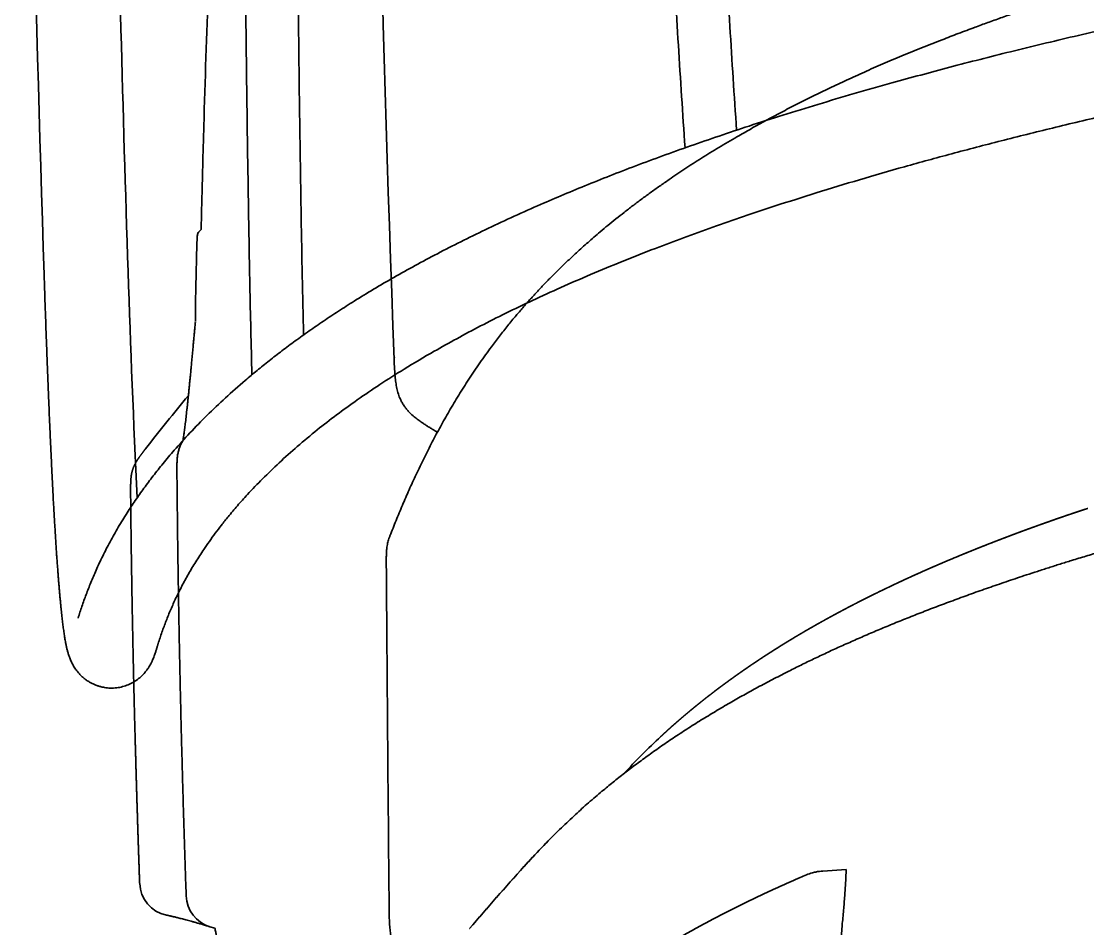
# Model space of a CAD drawing. Header units: millimetres. Extents: x 120 to 10915, y 515 to 8014.
# Drawn here: x 533.8 to 635.3, y 4855.1 to 4941.4 of the extents above; entities that cross this region are included whole.
import ezdxf

# ---------------------------------------------------------------- set-up
doc = ezdxf.new("R2010")
doc.units = ezdxf.units.MM
doc.layers.get('0').update_dxf_attribs({"lineweight": 13})
doc.layers.add('206_Cab_side_and_top_view', color=7, linetype='Continuous', lineweight=13)

# ---------------------------------------------------------------- blocks, each defined once
blk = doc.blocks.new('2454955')
at = {"layer": '206_Cab_side_and_top_view', "color": 3, "lineweight": 35}
blk.add_line((612.33, 960.71), (610.11, 960.57), dxfattribs=at)
for centre, radius, start, end in [((636.92, 911.41), 74.23, 134.3071, 138.0919), ((791.65, 771.28), 282.98, 137.9024, 139.492), ((4038.32, 634.16), 3441.38, 174.64416, 175.07941)]:
    blk.add_arc(centre, radius, start, end, dxfattribs=at)
for points, knots in [([(669.17, 998.81), (668.43, 998.66), (666.98, 998.37), (664.66, 997.89), (662.22, 997.38), (659.66, 996.82), (657.15, 996.26), (654.7, 995.7), (652.31, 995.13), (649.97, 994.56), (647.69, 993.99), (645.67, 993.47), (643.9, 993), (642.38, 992.59), (640.88, 992.18), (639.42, 991.77), (637.98, 991.36), (636.56, 990.94), (635.17, 990.53), (633.89, 990.14), (632.71, 989.77), (631.62, 989.43), (630.56, 989.08), (629.85, 988.85), (629.5, 988.74)], [0, 0, 0, 0, 2.266869, 4.438407, 7.118581, 9.73878, 12.305329, 14.817866, 17.276618, 19.684799, 22.039001, 24.34248, 25.942933, 27.518061, 29.067993, 30.592887, 32.091452, 33.565364, 35.014867, 36.440239, 37.591888, 38.727652, 39.847726, 40.952316, 40.952316, 40.952316, 40.952316]), ([(598.55, 974.94), (599, 975.21), (599.91, 975.77), (601.26, 976.56), (602.6, 977.32), (603.94, 978.06), (605.33, 978.79), (606.65, 979.47), (607.91, 980.1), (609.1, 980.68), (610.31, 981.25), (611.56, 981.83), (612.85, 982.4), (614.17, 982.98), (615.52, 983.56), (616.91, 984.13), (618.35, 984.71), (619.82, 985.29), (621.33, 985.86), (622.88, 986.44), (624.47, 987.02), (626.11, 987.59), (627.79, 988.17), (628.93, 988.55), (629.5, 988.74)], [0, 0, 0, 0, 1.580403, 3.206329, 4.693595, 6.220566, 7.788993, 9.400698, 10.688413, 12.004553, 13.350059, 14.725888, 16.133013, 17.572422, 19.045115, 20.552101, 22.094439, 23.673113, 25.289153, 26.943591, 28.638422, 30.373704, 32.150465, 33.969724, 33.969724, 33.969724, 33.969724]), ([(585.07, 964.52), (585.29, 964.74), (585.74, 965.17), (586.4, 965.78), (587.04, 966.37), (587.67, 966.93), (588.31, 967.49), (588.92, 968.01), (589.49, 968.48), (590.02, 968.91), (590.56, 969.35), (591.11, 969.78), (591.67, 970.21), (592.24, 970.64), (592.82, 971.07), (593.41, 971.5), (594.01, 971.93), (594.62, 972.36), (595.24, 972.79), (595.88, 973.22), (596.53, 973.65), (597.19, 974.08), (597.86, 974.51), (598.32, 974.79), (598.55, 974.94)], [0, 0, 0, 0, 0.930145, 1.864264, 2.697898, 3.54251, 4.391505, 5.252448, 5.930135, 6.615636, 7.3062, 8.005067, 8.70957, 9.422884, 10.145261, 10.876958, 11.615132, 12.363173, 13.121355, 13.889959, 14.667093, 15.45524, 16.2547, 17.065778, 17.065778, 17.065778, 17.065778]), ([(607.96, 959.96), (608.16, 960.05), (608.55, 960.22), (609, 960.36), (609.3, 960.45), (609.52, 960.49), (609.78, 960.54), (610.01, 960.56), (610.11, 960.57)], [0, 0, 0, 0, 0.644264, 1.256361, 1.440672, 1.569144, 1.93519, 2.242091, 2.242091, 2.242091, 2.242091]), ([(612.33, 960.71), (612.33, 960.69), (612.33, 960.48), (612.32, 960.06), (612.29, 959.47), (612.25, 958.84), (612.21, 958.2), (612.15, 957.53), (612.09, 956.84), (612.03, 956.12), (611.98, 955.63), (611.96, 955.38)], [1.993592, 1.993592, 1.993592, 1.993592, 2.05649, 2.632321, 3.231438, 3.853794, 4.499923, 5.170431, 5.866374, 6.588965, 7.339601, 7.339601, 7.339601, 7.339601]), ([(607.96, 959.96), (607.39, 959.71), (606.26, 959.21), (604.59, 958.44), (603, 957.68), (601.46, 956.92), (599.97, 956.16), (598.54, 955.4), (597.17, 954.64), (595.84, 953.89), (594.57, 953.13), (593.34, 952.38), (592.15, 951.63), (591.38, 951.12), (591, 950.87)], [0, 0, 0, 0, 1.887333, 3.714855, 5.485909, 7.202302, 8.868817, 10.485438, 12.055199, 13.579641, 15.062554, 16.504338, 17.907533, 19.273544, 19.273544, 19.273544, 19.273544])]:
    blk.add_open_spline(points, degree=3, knots=knots, dxfattribs=at)
blk = doc.blocks.new('2458030')
at = {"layer": '206_Cab_side_and_top_view', "color": 3, "lineweight": 35}
for p, q in [((550.93, 1021.59), (550.73, 1021.37)), ((550.73, 1021.38), (550.73, 1021.37)), ((550.56, 1020.74), (550.54, 1020.22)), ((550.56, 1020.73), (550.54, 1020.22)), ((550.57, 1020.9), (550.56, 1020.74)), ((550.57, 1020.89), (550.56, 1020.73)), ((550.56, 1020.74), (550.56, 1020.73)), ((550.57, 1020.9), (550.57, 1020.89)), ((573.43, 1002.3), (573.05, 1002.54)), ((635.11, 995), (635.32, 995.07)), ((635.32, 995.07), (635.33, 995.07)), ((547.64, 956.38), (547.64, 956.38)), ((547.64, 956.38), (547.65, 956.38)), ((551.62, 955.32), (551.7, 955.29)), ((551.62, 955.32), (551.69, 955.29)), ((551.77, 955.27), (551.68, 955.3)), ((551.79, 955.26), (551.77, 955.27)), ((552.26, 955.12), (551.77, 955.27)), ((552.26, 955.12), (551.77, 955.27)), ((576.5, 955.09), (576.51, 955.1))]:
    blk.add_line(p, q, dxfattribs=at)
blk.add_lwpolyline([(568.57, 989.88, 0.000607), (568.84, 957.11)], format="xyb", dxfattribs=at)
for centre, radius, start, end in [((3388.4, 1117.08), 2821.14, 178.05335, 182.19062), ((1684.66, 1000.27), 1133.89, 177.10312, 178.42532), ((551.09, 1021.03), 0.5, 135.9019, 177.9317), ((828.33, 1011.02), 277.94, 178.1034, 179.6214), ((828.38, 1011.02), 277.99, 178.1035, 179.6212), ((569.99, 1009.23), 0.677, 159.7344, 179.0158), ((685.67, 892.18), 177.17, 140.1111, 142.2105), ((576, 1007.24), 5.55, 237.9382, 242.4547), ((637.75, 926.9), 63.34, 132.7986, 137.3661), ((637.02, 911.3), 74.38, 134.3089, 138.0889), ((791.66, 771.27), 283, 137.9028, 139.4881), ((548.29, 959.51), 3.2, 182.0213, 258.3618), ((552.7, 958.31), 3.18, 181.965, 252.922), ((552.7, 958.31), 3.18, 181.9684, 252.9222)]:
    blk.add_arc(centre, radius, start, end, dxfattribs=at)
for points, degree, knots in [([(624.61, 1040.84), (625.01, 1040.99), (625.82, 1041.29), (627.05, 1041.73), (628.31, 1042.17), (629.59, 1042.6), (630.9, 1043.04), (632.23, 1043.48), (633.58, 1043.92), (634.86, 1044.32), (636.04, 1044.69), (637.13, 1045.02), (638.23, 1045.35), (639.35, 1045.68), (640.49, 1046.01), (641.64, 1046.34), (642.81, 1046.67), (644.1, 1047.03), (645.51, 1047.41), (647.2, 1047.86), (649.09, 1048.36), (651.18, 1048.89), (653.37, 1049.43), (654.86, 1049.79), (655.63, 1049.97)], 3, [0, 0, 0, 0, 1.284459, 2.590969, 3.921171, 5.274171, 6.651366, 8.05206, 9.478581, 10.929236, 12.052321, 13.189729, 14.343484, 15.511781, 16.696168, 17.895291, 19.111699, 20.342996, 21.902666, 23.489232, 25.597381, 27.757352, 29.977073, 32.35541, 32.35541, 32.35541, 32.35541]), ([(586.66, 1019.39), (586.84, 1019.55), (587.21, 1019.89), (587.77, 1020.38), (588.34, 1020.88), (588.97, 1021.42), (589.67, 1022), (590.43, 1022.62), (591.22, 1023.23), (592.02, 1023.86), (592.85, 1024.48), (593.7, 1025.1), (594.58, 1025.73), (595.43, 1026.31), (596.23, 1026.86), (596.99, 1027.37), (597.77, 1027.87), (598.57, 1028.38), (599.38, 1028.89), (600.22, 1029.4), (601.08, 1029.91), (602.1, 1030.52), (603.31, 1031.2), (604.71, 1031.98), (606.16, 1032.75), (607.65, 1033.52), (609.19, 1034.29), (610.77, 1035.06), (612.4, 1035.82), (614.09, 1036.59), (615.84, 1037.36), (617.66, 1038.12), (619.54, 1038.89), (621.33, 1039.6), (623.03, 1040.25), (624.08, 1040.65), (624.61, 1040.84)], 3, [0, 0, 0, 0, 0.738198, 1.486236, 2.244447, 3.01317, 3.976805, 4.957672, 5.956474, 6.973938, 8.010816, 9.067883, 10.145942, 11.245818, 12.145244, 13.05975, 13.9898, 14.935868, 15.89844, 16.878012, 17.875089, 18.890188, 20.446131, 22.045543, 23.690294, 25.382303, 27.085342, 28.837366, 30.64031, 32.496156, 34.408179, 36.377204, 38.407169, 40.498418, 42.161433, 43.863528, 43.863528, 43.863528, 43.863528]), ([(550.93, 1021.59), (550.95, 1022), (550.97, 1022.88), (551.01, 1024.28), (551.05, 1025.84), (551.09, 1027.56), (551.14, 1029.44), (551.18, 1030.74), (551.2, 1031.43)], 3, [0, 0, 0, 0, 1.24733, 2.63298, 4.207514, 5.92143, 7.789507, 9.83988, 9.83988, 9.83988, 9.83988]), ([(550.73, 1021.37), (550.72, 1021.37), (550.71, 1021.36), (550.7, 1021.34), (550.68, 1021.32), (550.67, 1021.3), (550.66, 1021.28), (550.64, 1021.26), (550.63, 1021.24), (550.62, 1021.22), (550.62, 1021.2), (550.61, 1021.18), (550.6, 1021.16), (550.6, 1021.14), (550.59, 1021.12), (550.59, 1021.09), (550.58, 1021.01), (550.57, 1020.95), (550.57, 1020.9)], 3, [0, 0, 0, 0, 0.0233987, 0.0467561, 0.0701611, 0.0935393, 0.1170423, 0.1406055, 0.1643286, 0.1882135, 0.2040869, 0.2245872, 0.2455115, 0.2671598, 0.2899374, 0.3226887, 0.3665065, 0.5088522, 0.5088522, 0.5088522, 0.5088522]), ([(550.59, 1021.05), (550.59, 1021.05), (550.59, 1021.05), (550.59, 1021.05), (550.59, 1021.05), (550.59, 1021.05), (550.59, 1021.05), (550.59, 1021.05), (550.59, 1021.04), (550.59, 1021.04), (550.58, 1021.04), (550.58, 1021.04), (550.58, 1021.04), (550.58, 1021.04), (550.58, 1021.04), (550.58, 1021.03), (550.58, 1021.03), (550.58, 1021.03), (550.58, 1021.03), (550.58, 1021.02), (550.58, 1021.02), (550.58, 1021.02), (550.58, 1021.02), (550.58, 1021.02), (550.58, 1021.01), (550.58, 1021), (550.58, 1020.99), (550.57, 1020.98), (550.57, 1020.95), (550.57, 1020.93), (550.57, 1020.92), (550.57, 1020.9), (550.57, 1020.89)], 5, [0, 0, 0, 0, 0, 0, 0.0126765, 0.0126765, 0.0126765, 0.0178048, 0.0178048, 0.0178048, 0.0257285, 0.0257285, 0.0257285, 0.0344715, 0.0344715, 0.0344715, 0.0447628, 0.0447628, 0.0447628, 0.0511805, 0.0511805, 0.0511805, 0.0575982, 0.0575982, 0.0575982, 0.0660754, 0.0660754, 0.0660754, 0.1268048, 0.1268048, 0.1268048, 0.1882995, 0.1882995, 0.1882995, 0.1882995, 0.1882995, 0.1882995]), ([(578.58, 1010.44), (578.7, 1010.61), (578.96, 1010.95), (579.35, 1011.46), (579.74, 1011.97), (580.14, 1012.46), (580.53, 1012.94), (580.89, 1013.38), (581.24, 1013.78), (581.56, 1014.15), (581.88, 1014.52), (582.21, 1014.9), (582.55, 1015.27), (582.89, 1015.64), (583.24, 1016.02), (583.6, 1016.39), (583.96, 1016.77), (584.33, 1017.14), (584.7, 1017.51), (585.08, 1017.89), (585.47, 1018.26), (585.86, 1018.64), (586.26, 1019.01), (586.53, 1019.26), (586.66, 1019.39)], 3, [0, 0, 0, 0, 0.633585, 1.272409, 1.91686, 2.567271, 3.169709, 3.777572, 4.265357, 4.756766, 5.251869, 5.750738, 6.254208, 6.76158, 7.272928, 7.788332, 8.308489, 8.832891, 9.361654, 9.89491, 10.432812, 10.975538, 11.523291, 12.076305, 12.076305, 12.076305, 12.076305]), ([(550.4, 1012.8), (550.38, 1012.65), (550.35, 1012.35), (550.31, 1011.9), (550.27, 1011.45), (550.23, 1011.01), (550.19, 1010.58), (550.15, 1010.15), (550.11, 1009.73), (550.07, 1009.31), (550.03, 1008.89), (549.99, 1008.48), (549.96, 1008.08), (549.92, 1007.69), (549.88, 1007.3), (549.84, 1006.91), (549.8, 1006.53), (549.77, 1006.16), (549.73, 1005.8), (549.69, 1005.44), (549.66, 1005.09), (549.62, 1004.75), (549.6, 1004.52), (549.58, 1004.41)], 3, [0, 0, 0, 0, 0.45509, 0.905673, 1.351645, 1.792906, 2.229368, 2.660836, 3.086532, 3.507299, 3.92295, 4.332914, 4.736451, 5.134832, 5.527802, 5.91359, 6.292316, 6.665597, 7.033134, 7.391777, 7.743674, 8.089579, 8.429308, 8.429308, 8.429308, 8.429308]), ([(568.92, 992.47), (569.11, 992.95), (569.5, 993.92), (570.1, 995.38), (570.74, 996.84), (571.42, 998.33), (572.16, 999.85), (572.92, 1001.37), (573.72, 1002.85), (574.56, 1004.34), (575.46, 1005.84), (576.43, 1007.38), (577.47, 1008.92), (578.2, 1009.93), (578.58, 1010.44)], 3, [0, 0, 0, 0, 1.559545, 3.133188, 4.72977, 6.346507, 8.054361, 9.792479, 11.438614, 13.114871, 14.895619, 16.712353, 18.567773, 20.465491, 20.465491, 20.465491, 20.465491]), ([(573.06, 1002.54), (572.97, 1002.59), (572.78, 1002.71), (572.49, 1002.89), (572.18, 1003.09), (571.85, 1003.31), (571.49, 1003.57), (571.1, 1003.88), (570.76, 1004.2), (570.5, 1004.5), (570.29, 1004.76), (570.11, 1005.06), (569.94, 1005.37), (569.78, 1005.75), (569.63, 1006.22), (569.51, 1006.77), (569.43, 1007.35), (569.37, 1007.96), (569.34, 1008.6), (569.32, 1009.02), (569.31, 1009.24)], 3, [0, 0, 0, 0, 0.318277, 0.662096, 1.026979, 1.413019, 1.860821, 2.35451, 2.921926, 3.229952, 3.552879, 3.92847, 4.268869, 4.622558, 5.160934, 5.73167, 6.318628, 6.935762, 7.568439, 8.216893, 8.216893, 8.216893, 8.216893]), ([(549.58, 1004.41), (549.56, 1004.18), (549.51, 1003.76), (549.44, 1003.15), (549.37, 1002.61), (549.31, 1002.14), (549.25, 1001.78), (549.22, 1001.58), (549.2, 1001.51)], 3, [0, 0, 0, 0, 0.674011, 1.290454, 1.838477, 2.303137, 2.703089, 2.925188, 2.925188, 2.925188, 2.925188]), ([(549.2, 1001.51), (549.14, 1001.4), (549.02, 1001.18), (548.88, 1000.85), (548.78, 1000.51), (548.7, 1000.15), (548.66, 999.77), (548.64, 999.35), (548.64, 998.9), (548.64, 998.58), (548.64, 998.41)], 3, [0.000389, 0.000389, 0.000389, 0.000389, 0.378468, 0.735221, 1.085727, 1.443939, 1.824188, 2.237892, 2.692874, 3.193336, 3.193336, 3.193336, 3.193336]), ([(544.23, 996.48), (544.23, 996.8), (544.23, 997.11), (544.23, 997.44), (544.25, 998), (544.35, 998.55), (544.42, 998.78), (544.61, 999.25), (544.87, 999.69), (545.03, 999.91), (545.25, 1000.21), (545.47, 1000.5), (545.53, 1000.58), (545.6, 1000.67), (545.66, 1000.75)], 5, [0, 0, 0, 0, 0, 0, 1.613588, 1.613588, 1.613588, 2.873977, 2.873977, 2.873977, 4.236162, 4.236162, 4.236162, 4.755574, 4.755574, 4.755574, 4.755574, 4.755574, 4.755574]), ([(545.09, 959.4), (544.98, 962.52), (544.88, 965.64), (544.78, 968.76), (544.7, 971.92), (544.61, 975.09), (544.61, 975.13), (544.5, 979.43), (544.41, 983.72), (544.33, 987.97), (544.27, 992.23), (544.23, 996.48)], 5, [0, 0, 0, 0, 0, 0, 15.687867, 15.687867, 15.687867, 15.910846, 15.910846, 15.910846, 37.272193, 37.272193, 37.272193, 37.272193, 37.272193, 37.272193]), ([(635.11, 995), (635.06, 994.98), (635, 994.96), (634.94, 994.94), (634.83, 994.9), (634.72, 994.87), (634.66, 994.85), (634.55, 994.81), (634.43, 994.77), (634.37, 994.75), (634.26, 994.71), (634.15, 994.68), (634.09, 994.66), (633.98, 994.62), (633.87, 994.58), (633.81, 994.56), (633.7, 994.52), (633.58, 994.48), (633.53, 994.47), (633.41, 994.43), (633.3, 994.39), (633.24, 994.37), (633.13, 994.33), (633.01, 994.29), (632.96, 994.27), (632.85, 994.23), (632.73, 994.19), (632.68, 994.17), (632.57, 994.14), (632.45, 994.1), (632.4, 994.08), (632.28, 994.04), (632.17, 994), (632.12, 993.98), (632, 993.94), (631.88, 993.9), (631.84, 993.88), (631.72, 993.84), (631.61, 993.8), (631.55, 993.78), (631.44, 993.74), (631.33, 993.7), (631.27, 993.68), (631.15, 993.64), (631.04, 993.6), (630.99, 993.58), (630.87, 993.54), (630.76, 993.5), (630.71, 993.48), (630.58, 993.44), (630.46, 993.39), (630.37, 993.36), (630.24, 993.31), (630.1, 993.26), (630.03, 993.24), (629.89, 993.19), (629.75, 993.13), (629.67, 993.11), (629.53, 993.06), (629.39, 993), (629.32, 992.98), (629.18, 992.93), (629.04, 992.88), (628.97, 992.85), (628.83, 992.8), (628.69, 992.75), (628.62, 992.72), (628.48, 992.67), (628.34, 992.61), (628.27, 992.59), (628.13, 992.54), (627.99, 992.48), (627.92, 992.46), (627.78, 992.4), (627.64, 992.35), (627.56, 992.32), (627.43, 992.27), (627.29, 992.22), (627.21, 992.19), (627.07, 992.13), (626.93, 992.08), (626.86, 992.06), (626.72, 992), (626.57, 991.94), (626.53, 991.93), (626.38, 991.87), (626.23, 991.81), (626.16, 991.78), (626.02, 991.73), (625.88, 991.68), (625.81, 991.65), (625.68, 991.59), (625.54, 991.54), (625.47, 991.51), (625.33, 991.46), (625.19, 991.4), (625.12, 991.37), (624.98, 991.32), (624.85, 991.27), (624.78, 991.24), (624.65, 991.19), (624.52, 991.13), (624.46, 991.11), (624.33, 991.06), (624.2, 991), (624.13, 990.98), (624, 990.92), (623.87, 990.87), (623.81, 990.85), (623.67, 990.79), (623.55, 990.74), (623.48, 990.71), (623.35, 990.66), (623.22, 990.61), (623.16, 990.58), (623.03, 990.52), (622.9, 990.47), (622.83, 990.44), (622.7, 990.39), (622.57, 990.34), (622.51, 990.31), (622.38, 990.25), (622.25, 990.2), (622.18, 990.17), (622.05, 990.12), (621.92, 990.06), (621.86, 990.04), (621.73, 989.98), (621.6, 989.93), (621.54, 989.9), (621.41, 989.84), (621.28, 989.79), (621.21, 989.76), (621.09, 989.71), (620.96, 989.65), (620.89, 989.62), (620.76, 989.56), (620.62, 989.51), (620.58, 989.49), (620.45, 989.43), (620.31, 989.37), (620.25, 989.34), (620.12, 989.29), (619.99, 989.23), (619.93, 989.2), (619.8, 989.15), (619.68, 989.09), (619.62, 989.07), (619.5, 989.01), (619.39, 988.96), (619.33, 988.93), (619.21, 988.88), (619.09, 988.83), (619.03, 988.8), (618.92, 988.75), (618.8, 988.7), (618.74, 988.67), (618.62, 988.62), (618.51, 988.56), (618.45, 988.54), (618.33, 988.48), (618.22, 988.43), (618.15, 988.4), (618.04, 988.35), (617.92, 988.3), (617.86, 988.27), (617.75, 988.21), (617.63, 988.16), (617.57, 988.13), (617.45, 988.08), (617.34, 988.02), (617.28, 988), (617.16, 987.94), (617.05, 987.89), (616.99, 987.86), (616.87, 987.81), (616.75, 987.75), (616.7, 987.72), (616.58, 987.67), (616.46, 987.61), (616.41, 987.58), (616.29, 987.53), (616.18, 987.47), (616.11, 987.45), (616, 987.39), (615.89, 987.34), (615.82, 987.3), (615.71, 987.25), (615.59, 987.19), (615.54, 987.17), (615.42, 987.11), (615.31, 987.05), (615.25, 987.02), (615.14, 986.97), (615.03, 986.92), (614.98, 986.89), (614.88, 986.85), (614.78, 986.8), (614.73, 986.77), (614.63, 986.72), (614.53, 986.67), (614.48, 986.65), (614.38, 986.6), (614.28, 986.55), (614.23, 986.52), (614.14, 986.47), (614.04, 986.42), (613.98, 986.39), (613.88, 986.34), (613.78, 986.29), (613.74, 986.27), (613.64, 986.22), (613.53, 986.17), (613.49, 986.15), (613.39, 986.09), (613.29, 986.04), (613.24, 986.02), (613.14, 985.97), (613.04, 985.91), (612.99, 985.89), (612.89, 985.84), (612.79, 985.79), (612.75, 985.76), (612.65, 985.71), (612.55, 985.66), (612.49, 985.63), (612.4, 985.58), (612.3, 985.53), (612.25, 985.5), (612.15, 985.45), (612.06, 985.4), (612, 985.37), (611.91, 985.32), (611.81, 985.27), (611.76, 985.24), (611.66, 985.19), (611.56, 985.14), (611.51, 985.11), (611.42, 985.06), (611.32, 985), (611.27, 984.98), (611.17, 984.92), (611.07, 984.87), (611.01, 984.84), (610.91, 984.78), (610.81, 984.73), (610.75, 984.7), (610.65, 984.64), (610.55, 984.58), (610.49, 984.56), (610.39, 984.5), (610.29, 984.44), (610.24, 984.41), (610.13, 984.35), (610.03, 984.3), (609.98, 984.27), (609.87, 984.21), (609.77, 984.15), (609.72, 984.12), (609.61, 984.07), (609.51, 984.01), (609.46, 983.98), (609.36, 983.92), (609.25, 983.86), (609.2, 983.83), (609.1, 983.77), (608.99, 983.71), (608.95, 983.69), (608.85, 983.63), (608.74, 983.57), (608.68, 983.53), (608.58, 983.48), (608.48, 983.42), (608.43, 983.39), (608.33, 983.33), (608.23, 983.27), (608.18, 983.24), (608.08, 983.18), (607.97, 983.12), (607.92, 983.09), (607.82, 983.03), (607.72, 982.97), (607.67, 982.94), (607.56, 982.88), (607.46, 982.82), (607.41, 982.78), (607.31, 982.72), (607.21, 982.66), (607.16, 982.63), (607.06, 982.57), (606.96, 982.52), (606.91, 982.48), (606.82, 982.43), (606.73, 982.37), (606.68, 982.34), (606.59, 982.29), (606.49, 982.23), (606.45, 982.2), (606.35, 982.14), (606.26, 982.08), (606.21, 982.06), (606.12, 982), (606.03, 981.94), (605.98, 981.91), (605.89, 981.85), (605.8, 981.79), (605.75, 981.76), (605.66, 981.71), (605.57, 981.65), (605.52, 981.62), (605.42, 981.56), (605.33, 981.5), (605.29, 981.47), (605.2, 981.41), (605.1, 981.35), (605.05, 981.32), (604.96, 981.26), (604.88, 981.21), (604.82, 981.17), (604.73, 981.11), (604.64, 981.06), (604.59, 981.03), (604.5, 980.97), (604.41, 980.91), (604.36, 980.87), (604.27, 980.81), (604.18, 980.76), (604.14, 980.73), (604.04, 980.66), (603.95, 980.6), (603.91, 980.57), (603.82, 980.51), (603.73, 980.45), (603.68, 980.42), (603.59, 980.36), (603.5, 980.3), (603.45, 980.27), (603.36, 980.21), (603.27, 980.15), (603.23, 980.12), (603.14, 980.06), (603.06, 980), (603.01, 979.97), (602.93, 979.91), (602.84, 979.85), (602.8, 979.82), (602.71, 979.76), (602.62, 979.7), (602.58, 979.67), (602.49, 979.61), (602.41, 979.55), (602.36, 979.52), (602.28, 979.46), (602.19, 979.4), (602.15, 979.37), (602.06, 979.31), (601.98, 979.25), (601.93, 979.22), (601.85, 979.16), (601.76, 979.1), (601.72, 979.07), (601.63, 979.01), (601.55, 978.94), (601.51, 978.91), (601.42, 978.85), (601.33, 978.79), (601.29, 978.76), (601.21, 978.7), (601.12, 978.64), (601.08, 978.6), (600.99, 978.54), (600.91, 978.48), (600.87, 978.45), (600.78, 978.39), (600.7, 978.32), (600.65, 978.29), (600.57, 978.23), (600.48, 978.16), (600.45, 978.14), (600.36, 978.08), (600.27, 978.01), (600.23, 977.98), (600.15, 977.92), (600.06, 977.85), (600.02, 977.82), (599.94, 977.76), (599.86, 977.7), (599.82, 977.67), (599.75, 977.61), (599.67, 977.55), (599.63, 977.52), (599.55, 977.46), (599.48, 977.4), (599.44, 977.37), (599.36, 977.31), (599.28, 977.25), (599.25, 977.23), (599.17, 977.17), (599.09, 977.11), (599.05, 977.08), (598.98, 977.02), (598.9, 976.96), (598.86, 976.92), (598.79, 976.86), (598.71, 976.81), (598.67, 976.78), (598.6, 976.72), (598.52, 976.65), (598.48, 976.62), (598.41, 976.56), (598.33, 976.5), (598.29, 976.47), (598.22, 976.41), (598.14, 976.35), (598.11, 976.32), (598.03, 976.26), (597.95, 976.2), (597.92, 976.17), (597.84, 976.11), (597.77, 976.04), (597.73, 976.01), (597.65, 975.95), (597.58, 975.89), (597.54, 975.86), (597.46, 975.79), (597.39, 975.73), (597.36, 975.71), (597.28, 975.64), (597.21, 975.58), (597.17, 975.55), (597.09, 975.49), (597.02, 975.42), (596.98, 975.39), (596.92, 975.34), (596.85, 975.28), (596.83, 975.26), (596.77, 975.21), (596.71, 975.16), (596.69, 975.14), (596.63, 975.09), (596.57, 975.04), (596.55, 975.02), (596.49, 974.97), (596.44, 974.92), (596.41, 974.9), (596.35, 974.85), (596.3, 974.8), (596.27, 974.78), (596.21, 974.73), (596.16, 974.68), (596.13, 974.66), (596.08, 974.61), (596.02, 974.56), (595.99, 974.54), (595.94, 974.49), (595.88, 974.44), (595.85, 974.42), (595.8, 974.37), (595.74, 974.32), (595.72, 974.29), (595.66, 974.25), (595.61, 974.2), (595.58, 974.17), (595.53, 974.12), (595.47, 974.08), (595.44, 974.05), (595.39, 974), (595.33, 973.95), (595.31, 973.93), (595.25, 973.88), (595.2, 973.83), (595.17, 973.8), (595.12, 973.75), (595.06, 973.7), (595.04, 973.68), (594.98, 973.63), (594.93, 973.58), (594.9, 973.56), (594.85, 973.51), (594.79, 973.46), (594.77, 973.43), (594.74, 973.41), (594.71, 973.38)], 5, [0, 0, 0, 0, 0, 0, 0.298809, 0.298809, 0.298809, 0.597617, 0.597617, 0.597617, 0.89002, 0.89002, 0.89002, 1.188829, 1.188829, 1.188829, 1.487638, 1.487638, 1.487638, 1.786446, 1.786446, 1.786446, 2.085255, 2.085255, 2.085255, 2.393076, 2.393076, 2.393076, 2.691885, 2.691885, 2.691885, 2.990694, 2.990694, 2.990694, 3.297517, 3.297517, 3.297517, 3.61032, 3.61032, 3.61032, 3.909128, 3.909128, 3.909128, 4.202278, 4.202278, 4.202278, 4.501087, 4.501087, 4.501087, 4.799896, 4.799896, 4.799896, 5.157732, 5.157732, 5.157732, 5.532963, 5.532963, 5.532963, 5.898948, 5.898948, 5.898948, 6.274179, 6.274179, 6.274179, 6.649411, 6.649411, 6.649411, 7.024642, 7.024642, 7.024642, 7.399874, 7.399874, 7.399874, 7.775105, 7.775105, 7.775105, 8.13931, 8.13931, 8.13931, 8.495295, 8.495295, 8.495295, 8.870527, 8.870527, 8.870527, 9.282141, 9.282141, 9.282141, 9.657373, 9.657373, 9.657373, 10.032606, 10.032606, 10.032606, 10.407838, 10.407838, 10.407838, 10.78307, 10.78307, 10.78307, 11.134165, 11.134165, 11.134165, 11.485261, 11.485261, 11.485261, 11.836356, 11.836356, 11.836356, 12.187451, 12.187451, 12.187451, 12.538547, 12.538547, 12.538547, 12.889642, 12.889642, 12.889642, 13.240738, 13.240738, 13.240738, 13.592093, 13.592093, 13.592093, 13.943189, 13.943189, 13.943189, 14.294285, 14.294285, 14.294285, 14.647224, 14.647224, 14.647224, 14.99832, 14.99832, 14.99832, 15.349416, 15.349416, 15.349416, 15.727821, 15.727821, 15.727821, 16.078917, 16.078917, 16.078917, 16.430014, 16.430014, 16.430014, 16.751818, 16.751818, 16.751818, 17.073622, 17.073622, 17.073622, 17.395427, 17.395427, 17.395427, 17.717231, 17.717231, 17.717231, 18.039035, 18.039035, 18.039035, 18.351639, 18.351639, 18.351639, 18.673443, 18.673443, 18.673443, 18.995248, 18.995248, 18.995248, 19.317053, 19.317053, 19.317053, 19.638858, 19.638858, 19.638858, 19.967273, 19.967273, 19.967273, 20.289078, 20.289078, 20.289078, 20.606963, 20.606963, 20.606963, 20.909649, 20.909649, 20.909649, 21.231454, 21.231454, 21.231454, 21.553259, 21.553259, 21.553259, 21.831859, 21.831859, 21.831859, 22.105268, 22.105268, 22.105268, 22.383867, 22.383867, 22.383867, 22.662467, 22.662467, 22.662467, 22.926047, 22.926047, 22.926047, 23.216363, 23.216363, 23.216363, 23.511023, 23.511023, 23.511023, 23.789623, 23.789623, 23.789623, 24.068223, 24.068223, 24.068223, 24.346823, 24.346823, 24.346823, 24.613404, 24.613404, 24.613404, 24.892004, 24.892004, 24.892004, 25.16475, 25.16475, 25.16475, 25.44335, 25.44335, 25.44335, 25.72195, 25.72195, 25.72195, 26.00055, 26.00055, 26.00055, 26.296842, 26.296842, 26.296842, 26.593133, 26.593133, 26.593133, 26.889424, 26.889424, 26.889424, 27.185715, 27.185715, 27.185715, 27.482006, 27.482006, 27.482006, 27.778297, 27.778297, 27.778297, 28.074588, 28.074588, 28.074588, 28.370879, 28.370879, 28.370879, 28.680474, 28.680474, 28.680474, 28.961815, 28.961815, 28.961815, 29.258107, 29.258107, 29.258107, 29.560923, 29.560923, 29.560923, 29.857215, 29.857215, 29.857215, 30.153507, 30.153507, 30.153507, 30.449799, 30.449799, 30.449799, 30.746091, 30.746091, 30.746091, 31.014876, 31.014876, 31.014876, 31.289097, 31.289097, 31.289097, 31.563317, 31.563317, 31.563317, 31.837538, 31.837538, 31.837538, 32.111758, 32.111758, 32.111758, 32.385979, 32.385979, 32.385979, 32.653335, 32.653335, 32.653335, 32.929461, 32.929461, 32.929461, 33.195319, 33.195319, 33.195319, 33.453926, 33.453926, 33.453926, 33.728147, 33.728147, 33.728147, 33.996696, 33.996696, 33.996696, 34.270917, 34.270917, 34.270917, 34.545139, 34.545139, 34.545139, 34.81936, 34.81936, 34.81936, 35.093582, 35.093582, 35.093582, 35.356676, 35.356676, 35.356676, 35.61977, 35.61977, 35.61977, 35.882864, 35.882864, 35.882864, 36.144111, 36.144111, 36.144111, 36.407206, 36.407206, 36.407206, 36.668232, 36.668232, 36.668232, 36.931326, 36.931326, 36.931326, 37.19442, 37.19442, 37.19442, 37.457515, 37.457515, 37.457515, 37.72061, 37.72061, 37.72061, 37.983705, 37.983705, 37.983705, 38.246799, 38.246799, 38.246799, 38.509894, 38.509894, 38.509894, 38.791929, 38.791929, 38.791929, 39.055024, 39.055024, 39.055024, 39.318119, 39.318119, 39.318119, 39.560831, 39.560831, 39.560831, 39.803543, 39.803543, 39.803543, 40.046254, 40.046254, 40.046254, 40.288966, 40.288966, 40.288966, 40.531678, 40.531678, 40.531678, 40.76604, 40.76604, 40.76604, 41.008751, 41.008751, 41.008751, 41.251463, 41.251463, 41.251463, 41.494175, 41.494175, 41.494175, 41.736888, 41.736888, 41.736888, 41.9796, 41.9796, 41.9796, 42.222312, 42.222312, 42.222312, 42.463518, 42.463518, 42.463518, 42.720008, 42.720008, 42.720008, 42.962721, 42.962721, 42.962721, 43.205433, 43.205433, 43.205433, 43.388962, 43.388962, 43.388962, 43.572491, 43.572491, 43.572491, 43.756021, 43.756021, 43.756021, 43.93955, 43.93955, 43.93955, 44.123079, 44.123079, 44.123079, 44.306609, 44.306609, 44.306609, 44.490138, 44.490138, 44.490138, 44.673667, 44.673667, 44.673667, 44.857197, 44.857197, 44.857197, 45.040726, 45.040726, 45.040726, 45.218108, 45.218108, 45.218108, 45.406053, 45.406053, 45.406053, 45.589583, 45.589583, 45.589583, 45.773112, 45.773112, 45.773112, 45.956642, 45.956642, 45.956642, 46.144536, 46.144536, 46.144536, 46.144536, 46.144536, 46.144536]), ([(568.92, 992.47), (568.9, 992.43), (568.85, 992.3), (568.76, 992.03), (568.68, 991.7), (568.62, 991.35), (568.59, 991.02), (568.57, 990.65), (568.57, 990.26), (568.57, 990.01), (568.57, 989.88)], 3, [0, 0, 0, 0, 0.133116, 0.403703, 0.872524, 1.130897, 1.489905, 1.865935, 2.243273, 2.633035, 2.633035, 2.633035, 2.633035]), ([(585.07, 964.52), (585.29, 964.74), (585.74, 965.17), (586.4, 965.78), (587.04, 966.37), (587.67, 966.93), (588.31, 967.49), (588.92, 968.01), (589.49, 968.48), (590.02, 968.91), (590.56, 969.35), (590.94, 969.64), (591.13, 969.8), (591.15, 969.81)], 3, [0, 0, 0, 0, 0.930145, 1.864264, 2.697898, 3.54251, 4.391505, 5.252448, 5.930135, 6.615636, 7.3062, 8.005067, 8.056598, 8.056598, 8.056598, 8.056598]), ([(551.62, 955.32), (551.5, 955.35), (551.26, 955.42), (550.92, 955.53), (550.59, 955.62), (550.29, 955.71), (550.01, 955.79), (549.75, 955.86), (549.5, 955.93), (549.27, 955.99), (549.06, 956.04), (548.87, 956.09), (548.68, 956.14), (548.52, 956.18), (548.37, 956.21), (548.24, 956.24), (548.12, 956.27), (548.01, 956.29), (547.92, 956.32), (547.84, 956.33), (547.78, 956.35), (547.72, 956.36), (547.68, 956.37), (547.66, 956.37), (547.65, 956.38), (547.64, 956.38)], 3, [0, 0, 0, 0, 0.382222, 0.740712, 1.076443, 1.390332, 1.683231, 1.955939, 2.209195, 2.443689, 2.663868, 2.866455, 3.051991, 3.220968, 3.373834, 3.510997, 3.632821, 3.739631, 3.835854, 3.917606, 3.9851, 4.038517, 4.078005, 4.103677, 4.115614, 4.115614, 4.115614, 4.115614]), ([(568.84, 957.11), (568.84, 956.87), (568.85, 956.42), (568.86, 955.76), (568.9, 955.15), (568.97, 954.59), (569.08, 954.07), (569.23, 953.62), (569.4, 953.25), (569.58, 952.95), (569.76, 952.7), (569.94, 952.47), (570.07, 952.33), (570.13, 952.26)], 3, [0, 0, 0, 0, 0.706722, 1.361418, 1.970702, 2.528576, 3.061797, 3.553203, 3.958799, 4.28236, 4.589988, 4.88218, 5.164168, 5.164168, 5.164168, 5.164168]), ([(552.95, 950.24), (552.93, 950.37), (552.9, 950.64), (552.86, 951.03), (552.81, 951.4), (552.77, 951.76), (552.73, 952.1), (552.69, 952.43), (552.65, 952.74), (552.61, 953.03), (552.57, 953.31), (552.53, 953.57), (552.49, 953.82), (552.45, 954.06), (552.42, 954.27), (552.38, 954.48), (552.35, 954.67), (552.31, 954.85), (552.28, 955), (552.26, 955.09), (552.26, 955.12)], 3, [0, 0, 0, 0, 0.407287, 0.799473, 1.175192, 1.535817, 1.879798, 2.208873, 2.521243, 2.819047, 3.100222, 3.367279, 3.617801, 3.85474, 4.075316, 4.282949, 4.474856, 4.658412, 4.848695, 4.928528, 4.928528, 4.928528, 4.928528])]:
    blk.add_open_spline(points, degree=degree, knots=knots, dxfattribs=at)
blk.add_open_spline([(549.52, 958.2), (549.24, 966.24), (549.02, 974.29), (548.83, 982.33), (548.71, 990.37), (548.64, 998.41)], degree=5, dxfattribs=at)
blk = doc.blocks.new('2458034')
at = {"layer": '206_Cab_side_and_top_view', "color": 3, "lineweight": 35}
blk.add_line((546.85, 982.2), (546.85, 982.21), dxfattribs=at)
for centre, radius, start, end in [((3526.48, 1117.54), 2984.16, 181.03463, 181.91931), ((2020.5, 1065.36), 1477.28, 181.85269, 182.6885)]:
    blk.add_arc(centre, radius, start, end, dxfattribs=at)
blk.add_ellipse((1187.64, 1158.29), major_axis=(-23.97, -1404.5), ratio=0.464849, start_param=4.703075, end_param=4.820852, dxfattribs=at)
for points, knots in [([(599.13, 1109.27), (599.15, 1106.34), (599.23, 1100.03), (599.39, 1090.43), (599.63, 1080.46), (599.92, 1070.56), (600.29, 1060.68), (600.73, 1050.79), (601.26, 1040.92), (601.68, 1034.34), (601.91, 1031.05)], [0, 0, 0, 0, 8.782705, 18.91404, 28.813132, 38.710791, 48.606558, 58.499948, 68.390526, 78.27794, 78.27794, 78.27794, 78.27794]), ([(597.01, 1029.37), (596.78, 1032.63), (596.35, 1039.14), (595.82, 1048.92), (595.36, 1058.7), (594.99, 1068.48), (594.68, 1078.26), (594.44, 1088.04), (594.26, 1097.83), (594.18, 1104.35), (594.14, 1107.61)], [0, 0, 0, 0, 9.794879, 19.586358, 29.375534, 39.163117, 48.949487, 58.734865, 68.519323, 78.303562, 78.303562, 78.303562, 78.303562]), ([(559.99, 1090.02), (559.98, 1086.28), (559.99, 1078.8), (560.02, 1067.58), (560.08, 1056.38), (560.17, 1045.17), (560.29, 1033.97), (560.46, 1022.77), (560.6, 1015.3), (560.69, 1011.57)], [0, 0, 0, 0, 11.231536, 22.438637, 33.64521, 44.850962, 56.055494, 67.258367, 78.459071, 78.459071, 78.459071, 78.459071]), ([(555.77, 1007.78), (555.74, 1009.2), (555.67, 1012.05), (555.58, 1016.33), (555.5, 1020.6), (555.43, 1024.87), (555.36, 1029.15), (555.3, 1033.43), (555.25, 1037.74), (555.2, 1042.07), (555.16, 1046.42), (555.12, 1050.76), (555.09, 1055.1), (555.06, 1059.44), (555.04, 1063.78), (555.02, 1068.12), (555, 1072.46), (554.99, 1076.8), (554.99, 1081.14), (554.98, 1084.03), (554.98, 1085.48)], [0, 0, 0, 0, 4.274971, 8.549516, 12.823685, 17.09754, 21.371132, 25.644483, 29.954058, 34.301859, 38.64268, 42.983374, 47.323956, 51.664441, 56.004838, 60.345155, 64.685398, 69.025567, 73.365671, 77.705714, 77.705714, 77.705714, 77.705714]), ([(759.88, 1059.42), (758, 1059.21), (754.24, 1058.79), (748.59, 1058.15), (742.94, 1057.5), (737.31, 1056.84), (731.69, 1056.16), (726.1, 1055.47), (720.55, 1054.77), (714.82, 1054.02), (708.91, 1053.23), (702.84, 1052.38), (696.86, 1051.52), (690.98, 1050.65), (685.2, 1049.76), (679.53, 1048.85), (673.98, 1047.92), (667.84, 1046.86), (661.17, 1045.65), (654, 1044.28), (647.11, 1042.88), (640.48, 1041.45), (634.14, 1040.01), (628.07, 1038.55), (622.28, 1037.07), (617.33, 1035.73), (613.14, 1034.54), (609.68, 1033.52), (606.35, 1032.49), (603.22, 1031.49), (600.28, 1030.51), (597.54, 1029.56), (594.89, 1028.62), (592.34, 1027.67), (589.87, 1026.72), (587.5, 1025.77), (585.2, 1024.82), (582.85, 1023.81), (580.45, 1022.74), (578.01, 1021.59), (575.68, 1020.46), (573.45, 1019.32), (571.33, 1018.19), (569.3, 1017.06), (567.37, 1015.93), (565.62, 1014.86), (564.03, 1013.85), (562.6, 1012.9), (561.23, 1011.96), (559.91, 1011.01), (558.65, 1010.07), (557.43, 1009.13), (556.27, 1008.2), (554.87, 1007.02), (553.27, 1005.61), (551.51, 1003.94), (549.89, 1002.28), (548.5, 1000.75), (547.34, 999.37), (546.38, 998.17), (545.5, 997), (544.68, 995.83), (543.86, 994.59), (543.05, 993.29), (542.27, 991.91), (541.57, 990.54), (540.96, 989.25), (540.44, 988.03), (540, 986.88), (539.59, 985.76), (539.35, 985.01), (539.23, 984.64)], [0, 0, 0, 0, 5.672764, 11.358869, 17.047199, 22.726839, 28.388089, 34.021252, 39.618012, 45.169794, 51.37542, 57.504539, 63.548072, 69.497836, 75.346594, 81.087774, 86.71569, 92.225357, 99.775393, 107.07303, 114.111223, 120.885028, 127.39236, 133.632107, 139.605676, 145.315741, 149.040951, 152.647588, 156.139724, 159.517381, 162.509284, 165.409423, 168.221689, 170.946408, 173.587729, 176.146059, 178.625508, 181.026742, 183.824535, 186.516465, 189.109715, 191.605732, 194.01209, 196.32978, 198.566212, 200.722347, 202.489292, 204.204097, 205.871284, 207.490971, 209.067496, 210.600867, 212.094796, 213.549559, 216.080009, 218.499299, 220.821234, 223.047689, 224.697065, 226.204916, 227.670175, 229.097774, 230.48622, 232.121227, 233.704847, 235.237912, 236.727513, 237.990043, 239.217449, 240.412166, 241.574555, 241.574555, 241.574555, 241.574555]), ([(760.76, 1051.47), (758.76, 1051.25), (754.77, 1050.8), (748.78, 1050.12), (742.79, 1049.43), (736.82, 1048.72), (730.87, 1048), (724.96, 1047.27), (719.1, 1046.52), (713.3, 1045.75), (707.57, 1044.97), (701.92, 1044.17), (696.34, 1043.36), (690.86, 1042.54), (685.47, 1041.7), (680.19, 1040.85), (675.01, 1039.98), (669.16, 1038.97), (662.71, 1037.8), (655.7, 1036.45), (648.95, 1035.09), (642.78, 1033.77), (637.15, 1032.49), (632.05, 1031.28), (627.15, 1030.06), (622.45, 1028.83), (617.95, 1027.6), (613.66, 1026.36), (609.55, 1025.11), (605.87, 1023.94), (602.59, 1022.85), (599.68, 1021.84), (596.89, 1020.83), (594.02, 1019.75), (591.07, 1018.59), (588.06, 1017.34), (585.22, 1016.11), (582.53, 1014.88), (579.98, 1013.66), (577.57, 1012.45), (575.3, 1011.24), (572.87, 1009.88), (570.42, 1008.43), (567.99, 1006.89), (565.84, 1005.43), (563.85, 1003.99), (561.95, 1002.52), (560.12, 1001), (558.39, 999.45), (556.81, 997.92), (555.49, 996.55), (554.4, 995.34), (553.58, 994.36), (552.88, 993.49), (552.29, 992.71), (551.73, 991.94), (551.1, 991.03), (550.43, 990), (549.73, 988.84), (549.11, 987.69), (548.55, 986.57), (548.05, 985.46), (547.61, 984.38), (547.21, 983.3), (546.97, 982.57), (546.85, 982.21)], [0, 0, 0, 0, 6.022387, 12.056927, 18.089967, 24.109141, 30.102361, 36.058989, 41.968396, 47.821603, 53.609249, 59.324021, 64.958082, 70.504912, 75.958522, 81.313495, 86.565061, 91.708746, 99.104842, 106.248287, 113.132175, 119.751696, 125.190498, 130.433997, 135.482414, 140.336958, 144.999711, 149.47344, 153.761643, 157.867947, 161.057585, 164.133925, 167.099811, 169.959761, 173.359324, 176.606792, 179.705784, 182.663213, 185.484266, 188.178301, 190.747602, 193.202359, 196.531818, 199.271511, 201.860949, 204.311609, 206.634061, 209.092477, 211.414841, 213.610639, 215.694528, 217.121439, 218.497431, 219.504478, 220.484668, 221.438944, 222.368231, 223.780165, 225.135954, 226.439489, 227.694944, 228.898452, 230.070748, 231.219233, 232.352996, 232.352996, 232.352996, 232.352996]), ([(536, 1017.33), (536, 1017.11), (536.02, 1016.67), (536.04, 1016.02), (536.06, 1015.38), (536.08, 1014.74), (536.1, 1014.1), (536.13, 1013.47), (536.15, 1012.85), (536.17, 1012.22), (536.19, 1011.59), (536.22, 1010.96), (536.24, 1010.33), (536.26, 1009.7), (536.29, 1009.06), (536.31, 1008.42), (536.34, 1007.78), (536.36, 1007.14), (536.39, 1006.49), (536.41, 1005.84), (536.44, 1005.2), (536.47, 1004.54), (536.49, 1003.89), (536.52, 1003.24), (536.55, 1002.59), (536.58, 1001.94), (536.61, 1001.3), (536.64, 1000.65), (536.67, 1000.01), (536.7, 999.38), (536.73, 998.74), (536.76, 998.12), (536.79, 997.5), (536.82, 996.89), (536.85, 996.28), (536.88, 995.68), (536.92, 995.09), (536.95, 994.51), (536.98, 993.94), (537.02, 993.39), (537.05, 992.84), (537.08, 992.3), (537.12, 991.77), (537.15, 991.26), (537.18, 990.76), (537.22, 990.27), (537.25, 989.79), (537.29, 989.32), (537.32, 988.87), (537.35, 988.43), (537.39, 988.01), (537.42, 987.6), (537.46, 987.2), (537.49, 986.82), (537.52, 986.45), (537.56, 986.09), (537.59, 985.74), (537.62, 985.41), (537.66, 985.1), (537.69, 984.79), (537.72, 984.5), (537.76, 984.22), (537.79, 983.95), (537.82, 983.7), (537.86, 983.45), (537.89, 983.21), (537.93, 982.98), (537.96, 982.74), (538, 982.52), (538.05, 982.27), (538.1, 982), (538.17, 981.7), (538.25, 981.39), (538.35, 981.08), (538.47, 980.74), (538.62, 980.39), (538.81, 980.04), (539.05, 979.68), (539.31, 979.37), (539.56, 979.1), (539.8, 978.9), (540.04, 978.71), (540.22, 978.6), (540.31, 978.55)], [0, 0, 0, 0, 0.662278, 1.314378, 1.958309, 2.595964, 3.229191, 3.859435, 4.48808, 5.116193, 5.744753, 6.374473, 7.005943, 7.639594, 8.27573, 8.914473, 9.55584, 10.199733, 10.845959, 11.494198, 12.144061, 12.79508, 13.446721, 14.098394, 14.74946, 15.399241, 16.047039, 16.692126, 17.333768, 17.971231, 18.603891, 19.230962, 19.851756, 20.465604, 21.072056, 21.670322, 22.260056, 22.840453, 23.411334, 23.971829, 24.521951, 25.060741, 25.588462, 26.104019, 26.607913, 27.098921, 27.577842, 28.04327, 28.496207, 28.935154, 29.3619, 29.774294, 30.174054, 30.559208, 30.931396, 31.290122, 31.635485, 31.967578, 32.286714, 32.59299, 32.886729, 33.168246, 33.437955, 33.696267, 33.943707, 34.180176, 34.424469, 34.657976, 34.882497, 35.099114, 35.414252, 35.722244, 36.032607, 36.357279, 36.710956, 37.118993, 37.482292, 37.913846, 38.401986, 38.701732, 39.020158, 39.321412, 39.639576, 39.639576, 39.639576, 39.639576]), ([(540.31, 978.55), (540.4, 978.5), (540.58, 978.4), (540.86, 978.27), (541.14, 978.17), (541.43, 978.09), (541.73, 978.03), (542.02, 977.99), (542.32, 977.97), (542.71, 977.97), (543.19, 978.03), (543.74, 978.18), (544.27, 978.4), (544.77, 978.69), (545.22, 979.05), (545.56, 979.41), (545.8, 979.72), (545.98, 979.98), (546.13, 980.25), (546.25, 980.47), (546.33, 980.66), (546.4, 980.82), (546.47, 981.02), (546.54, 981.2), (546.59, 981.36), (546.64, 981.51), (546.68, 981.64), (546.72, 981.76), (546.75, 981.87), (546.78, 981.98), (546.81, 982.06), (546.83, 982.14), (546.84, 982.18), (546.85, 982.2)], [0, 0, 0, 0, 0.309044, 0.615516, 0.918823, 1.219899, 1.518466, 1.815061, 2.109529, 2.402248, 2.982682, 3.557818, 4.129105, 4.698523, 5.269239, 5.847666, 6.174318, 6.446793, 6.810898, 7.105501, 7.194215, 7.428114, 7.636163, 7.825071, 7.998308, 8.145157, 8.282123, 8.410184, 8.528767, 8.636457, 8.731021, 8.808924, 8.864798, 8.864798, 8.864798, 8.864798])]:
    blk.add_open_spline(points, degree=3, knots=knots, dxfattribs=at)

msp = doc.modelspace()

# ---------------------------------------------------------------- block references
at = {"color": 7, "lineweight": 35}
for name in ['2458030', '2458034', '2454955']:
    msp.add_blockref(name, (0, 3900), dxfattribs=at)

doc.saveas('drawing.dxf')
